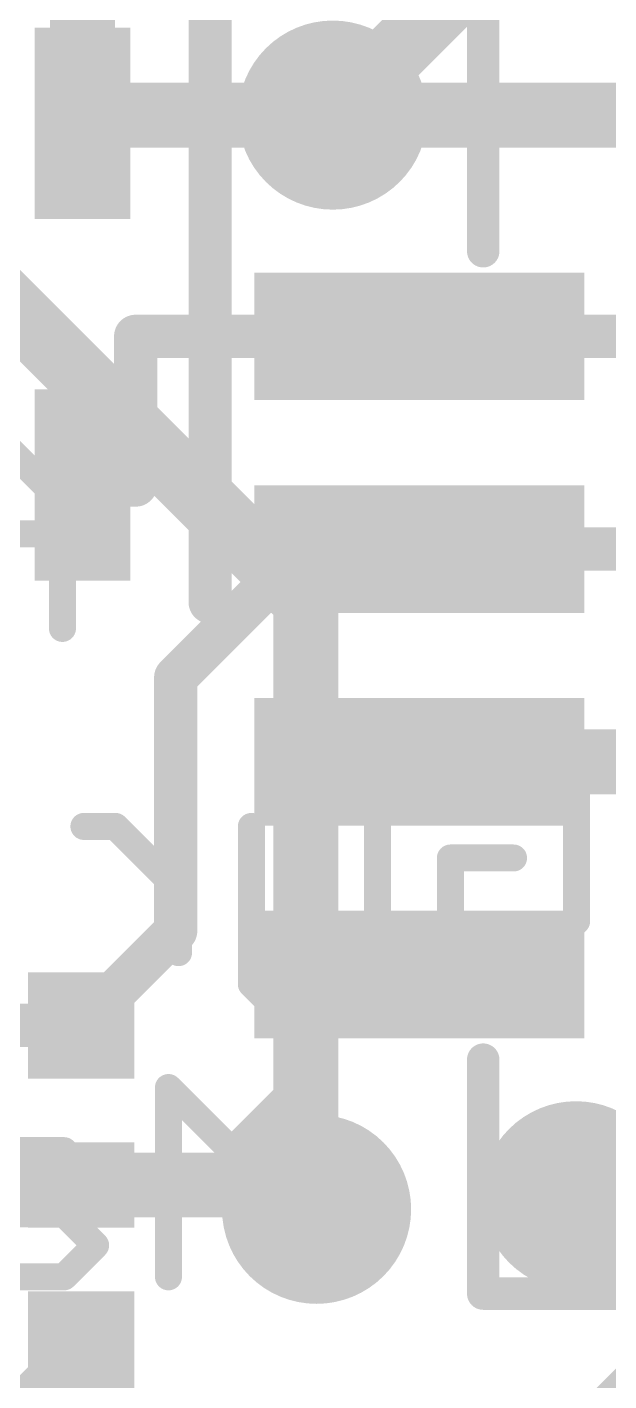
# Model space of a CAD drawing. Extents: x -0.1 to 25.5, y -0.1 to 17.9.
# Drawn here: x 18.5 to 21.24, y 5.48 to 11.84 of the extents above; entities that cross this region are included whole.
import ezdxf

# ---------------------------------------------------------------- set-up
doc = ezdxf.new("R2010")
doc.units = 0
for name, color, linetype in [('1', 12, 'CONTINUOUS'), ('16', 5, 'CONTINUOUS'), ('18', 110, 'CONTINUOUS'), ('21', 40, 'CONTINUOUS'), ('22', 6, 'CONTINUOUS')]:
    doc.layers.add(name, color=color, linetype=linetype)

# ---------------------------------------------------------------- blocks, each defined once
blk = doc.blocks.new('RECT')
blk.add_solid([(-0.5, -0.5), (0.5, -0.5), (-0.5, 0.5), (0.5, 0.5)])
blk = doc.blocks.new('ROUNDV')
at = {"const_width": 0.5}
blk.add_lwpolyline([(0, -0.25, 1), (0, 0.25, 1), (0, -0.25)], format="xyb", dxfattribs=at)

msp = doc.modelspace()

# ---------------------------------------------------------------- linework, layer by layer
at = {"layer": '1'}
for points, const_width in [([(18.7625, 12.162), (18.7625, 11.391)], 0.3048), ([(18.7625, 11.391), (18.8015, 11.43)], 0.3048), ([(18.8015, 11.43), (19.939, 11.43)], 0.3048), ([(19.0125, 10.39), (20.346, 10.39)], 0.2032), ([(19.0125, 10.39), (19.0125, 9.691)], 0.2032), ([(20.346, 10.39), (21.4267, 10.39)], 0.2032), ([(18.7625, 9.691), (19.0125, 9.691)], 0.2032), ([(19.804, 9.39), (19.2007, 8.7867)], 0.2032), ([(20.346, 9.39), (19.804, 9.39)], 0.2032), ([(21.852, 9.39), (20.346, 9.39)], 0.2032), ([(19.2007, 8.7867), (19.2007, 7.5953)], 0.2032), ([(20.346, 8.39), (21.7852, 8.39)], 0.3048), ([(19.2007, 7.5953), (18.7562, 7.1508)], 0.2032), ([(18.0778, 7.1508), (18.7562, 7.1508)], 0.2032), ([(20.066, 4.191), (22.5425, 6.6675)], 0.2032), ([(16.9562, 6.4008), (18.7562, 6.4008)], 0.3048), ([(18.7562, 6.4008), (19.7485, 6.4008)], 0.3048), ([(19.7485, 6.4008), (19.8628, 6.2865)], 0.3048), ([(18.7562, 5.6508), (18.414, 5.3086)], 0.2032)]:
    msp.add_lwpolyline(points, dxfattribs=dict(at, const_width=const_width))
for points, const_width in [([(18.7086, 11.4449, 1), (18.8164, 11.3371)], 0.1524), ([(18.8015, 11.5062, 1), (18.8015, 11.3538)], 0.1524), ([(18.8554, 11.3761, 1), (18.7476, 11.4839)], 0.1524), ([(19.939, 11.3538, 1), (19.939, 11.5062)], 0.1524), ([(18.6863, 11.391, 1), (18.8387, 11.391)], 0.1524), ([(19.0125, 10.4408, 1), (19.0125, 10.3392)], 0.1016), ([(19.0633, 10.39, 1), (18.9617, 10.39)], 0.1016), ([(20.346, 10.4408, 1), (20.346, 10.3392)], 0.1016), ([(20.346, 10.3392, 1), (20.346, 10.4408)], 0.1016), ([(18.7625, 9.7418, 1), (18.7625, 9.6402)], 0.1016), ([(18.9617, 9.691, 1), (19.0633, 9.691)], 0.1016), ([(19.0125, 9.6402, 1), (19.0125, 9.7418)], 0.1016), ([(19.804, 9.4408, 1), (19.804, 9.3392)], 0.1016), ([(19.8399, 9.3541, 1), (19.7681, 9.4259)], 0.1016), ([(20.346, 9.4408, 1), (20.346, 9.3392)], 0.1016), ([(20.346, 9.3392, 1), (20.346, 9.4408)], 0.1016), ([(19.2515, 8.7867, 1), (19.1499, 8.7867)], 0.1016), ([(19.1648, 8.8226, 1), (19.2366, 8.7508)], 0.1016), ([(20.346, 8.4662, 1), (20.346, 8.3138)], 0.1524), ([(19.1499, 7.5953, 1), (19.2515, 7.5953)], 0.1016), ([(19.2366, 7.5594, 1), (19.1648, 7.6312)], 0.1016), ([(18.7203, 7.1867, 1), (18.7921, 7.1149)], 0.1016), ([(18.7562, 7.1, 1), (18.7562, 7.2016)], 0.1016), ([(18.7562, 6.477, 1), (18.7562, 6.3246)], 0.1524), ([(18.7562, 6.3246, 1), (18.7562, 6.477)], 0.1524), ([(19.8024, 6.4547, 1), (19.6946, 6.3469)], 0.1524), ([(19.7485, 6.3246, 1), (19.7485, 6.477)], 0.1524), ([(19.8089, 6.2326, 1), (19.9167, 6.3404)], 0.1524), ([(18.7921, 5.6149, 1), (18.7203, 5.6867)], 0.1016)]:
    msp.add_lwpolyline(points, format="xyb", dxfattribs=dict(at, const_width=const_width))
at = {"layer": '16', "const_width": 0.3048}
for points in [[(19.812, 9.144), (16.51, 12.446)], [(20.574, 12.065), (19.939, 11.43)], [(19.939, 11.43), (21.3995, 11.43)], [(19.812, 6.3373), (19.812, 9.144)], [(19.8628, 6.2865), (19.812, 6.3373)]]:
    msp.add_lwpolyline(points, dxfattribs=at)
at = {"layer": '16', "const_width": 0.1524}
for points in [[(19.939, 11.5062, 1), (19.939, 11.3538)], [(19.8851, 11.4839, 1), (19.9929, 11.3761)], [(19.8882, 9.144, 1), (19.7358, 9.144)], [(19.7581, 9.0901, 1), (19.8659, 9.1979)], [(19.8659, 6.3912, 1), (19.7581, 6.2834)], [(19.7358, 6.3373, 1), (19.8882, 6.3373)], [(19.8089, 6.2326, 1), (19.9167, 6.3404)]]:
    msp.add_lwpolyline(points, format="xyb", dxfattribs=at)
at = {"layer": '21'}
for points, const_width in [([(19.3625, 11.941), (19.3625, 9.141)], 0.2032), ([(20.646, 10.79), (20.646, 11.99)], 0.1524), ([(20.646, 5.89), (20.646, 6.99)], 0.1524), ([(23.246, 5.89), (20.646, 5.89)], 0.1524)]:
    msp.add_lwpolyline(points, dxfattribs=dict(at, const_width=const_width))
for points, const_width in [([(20.6079, 10.79, 1), (20.6841, 10.79)], 0.0762), ([(19.3117, 9.141, 1), (19.4133, 9.141)], 0.1016), ([(20.6841, 6.99, 1), (20.6079, 6.99)], 0.0762), ([(20.646, 5.9281, 1), (20.646, 5.8519)], 0.0762), ([(20.6079, 5.89, 1), (20.6841, 5.89)], 0.0762)]:
    msp.add_lwpolyline(points, format="xyb", dxfattribs=dict(at, const_width=const_width))
at = {"layer": '22', "const_width": 0.127}
for points in [[(18.6683, 9.6102), (18.3718, 9.9068)], [(18.6683, 9.017), (18.6683, 9.6102)], [(18.6683, 9.4619), (18.0752, 9.4619)], [(20.4919, 8.2345), (20.6402, 8.3828)], [(20.6402, 8.3828), (20.9368, 8.3828)], [(20.9368, 8.3828), (21.0851, 8.2345)], [(21.0851, 8.2345), (21.0851, 7.6413)], [(18.9175, 8.0862), (18.7692, 8.0862)], [(19.2141, 7.7896), (18.9175, 8.0862)], [(19.2141, 7.493), (19.2141, 8.0862)], [(19.5564, 8.0862), (19.5564, 7.3447)], [(20.1496, 8.0862), (20.1496, 7.6413)], [(20.4919, 7.6413), (20.4919, 7.9379)], [(20.4919, 7.9379), (20.7885, 7.9379)], [(20.1496, 7.6413), (20.0013, 7.493)], [(20.6402, 7.493), (20.4919, 7.6413)], [(21.0851, 7.6413), (20.9368, 7.493)], [(20.0013, 7.493), (19.5564, 7.493)], [(20.9368, 7.493), (20.6402, 7.493)], [(19.5564, 7.3447), (19.7047, 7.1964)], [(19.7047, 7.1964), (19.853, 7.1964)], [(19.4632, 6.5622), (19.1666, 6.8588)], [(19.1666, 6.8588), (19.1666, 5.969)], [(19.7598, 6.8588), (19.4632, 6.5622)], [(19.7598, 5.969), (19.7598, 6.8588)], [(18.676, 6.5622), (18.3794, 6.5622)], [(18.676, 6.2656), (18.2311, 6.2656)], [(18.8243, 6.1173), (18.676, 6.2656)], [(18.676, 5.969), (18.8243, 6.1173)], [(18.2311, 5.969), (18.676, 5.969)]]:
    msp.add_lwpolyline(points, dxfattribs=at)
at = {"layer": '22', "const_width": 0.0635}
for points in [[(18.7001, 9.6102, 1), (18.6366, 9.6102)], [(18.6459, 9.5877, 1), (18.6908, 9.6326)], [(18.6683, 9.4301, 1), (18.6683, 9.4936)], [(18.6366, 9.017, 1), (18.7001, 9.017)], [(20.6402, 8.4145, 1), (20.6402, 8.351)], [(20.6627, 8.3603, 1), (20.6178, 8.4052)], [(20.9593, 8.4052, 1), (20.9144, 8.3603)], [(20.9368, 8.351, 1), (20.9368, 8.4145)], [(20.4695, 8.2569, 1), (20.5144, 8.212)], [(21.1168, 8.2345, 1), (21.0533, 8.2345)], [(21.0626, 8.212, 1), (21.1075, 8.2569)], [(18.7692, 8.1179, 1), (18.7692, 8.0544)], [(18.9399, 8.1086, 1), (18.895, 8.0637)], [(18.9175, 8.0544, 1), (18.9175, 8.1179)], [(19.2458, 8.0862, 1), (19.1823, 8.0862)], [(19.5882, 8.0862, 1), (19.5247, 8.0862)], [(20.1813, 8.0862, 1), (20.1178, 8.0862)], [(20.4919, 7.9696, 1), (20.4919, 7.9061)], [(20.5237, 7.9379, 1), (20.4602, 7.9379)], [(20.7885, 7.9061, 1), (20.7885, 7.9696)], [(19.1916, 7.7671, 1), (19.2365, 7.812)], [(20.172, 7.6188, 1), (20.1271, 7.6637)], [(20.5144, 7.6637, 1), (20.4695, 7.6188)], [(21.1075, 7.6188, 1), (21.0626, 7.6637)], [(20.1178, 7.6413, 1), (20.1813, 7.6413)], [(20.4602, 7.6413, 1), (20.5237, 7.6413)], [(21.0533, 7.6413, 1), (21.1168, 7.6413)], [(19.1823, 7.493, 1), (19.2458, 7.493)], [(19.5564, 7.5248, 1), (19.5564, 7.4613)], [(19.9788, 7.5155, 1), (20.0237, 7.4705)], [(20.0013, 7.4613, 1), (20.0013, 7.5248)], [(20.6402, 7.5248, 1), (20.6402, 7.4613)], [(20.6178, 7.4705, 1), (20.6627, 7.5155)], [(20.9144, 7.5155, 1), (20.9593, 7.4705)], [(20.9368, 7.4613, 1), (20.9368, 7.5248)], [(19.5789, 7.3672, 1), (19.534, 7.3223)], [(19.5247, 7.3447, 1), (19.5882, 7.3447)], [(19.7047, 7.2282, 1), (19.7047, 7.1647)], [(19.853, 7.1647, 1), (19.853, 7.2282)], [(19.6822, 7.174, 1), (19.7271, 7.2189)], [(19.1984, 6.8588, 1), (19.1349, 6.8588)], [(19.1891, 6.8812, 1), (19.1442, 6.8363)], [(19.7915, 6.8588, 1), (19.728, 6.8588)], [(19.7822, 6.8363, 1), (19.7373, 6.8812)], [(18.676, 6.5304, 1), (18.676, 6.5939)], [(19.4407, 6.5846, 1), (19.4856, 6.5397)], [(19.4407, 6.5397, 1), (19.4856, 6.5846)], [(18.6984, 6.288, 1), (18.6535, 6.2431)], [(18.676, 6.2338, 1), (18.676, 6.2973)], [(18.8467, 6.0948, 1), (18.8018, 6.1397)], [(18.8018, 6.0948, 1), (18.8467, 6.1397)], [(18.6535, 5.9915, 1), (18.6984, 5.9465)], [(18.676, 5.9373, 1), (18.676, 6.0008)], [(19.1349, 5.969, 1), (19.1984, 5.969)], [(19.728, 5.969, 1), (19.7915, 5.969)]]:
    msp.add_lwpolyline(points, format="xyb", dxfattribs=at)

# ---------------------------------------------------------------- block references
at = {"layer": '1'}
for p, xscale, yscale, rotation in [((18.7625, 11.391), 0.45, 0.9, 180), ((20.346, 10.39), 1.55, 0.6, 180), ((18.7625, 9.691), 0.45, 0.9, 180), ((20.346, 9.39), 1.55, 0.6, 180), ((20.346, 8.39), 1.55, 0.6, 180), ((20.346, 7.39), 1.55, 0.6, 180), ((18.7562, 7.1508), 0.5, 0.5, 90), ((18.7562, 6.4008), 0.4, 0.5, 90), ((18.7562, 5.6508), 0.5, 0.5, 90)]:
    msp.add_blockref('RECT', p, dxfattribs=dict(at, xscale=xscale, yscale=yscale, rotation=rotation))
at = {"layer": '18', "xscale": 0.889, "yscale": 0.889}
for p in [(19.939, 11.43), (19.939, 11.43), (21.082, 6.35), (21.082, 6.35), (19.8628, 6.2865), (19.8628, 6.2865)]:
    msp.add_blockref('ROUNDV', p, dxfattribs=at)

doc.saveas('drawing.dxf')
